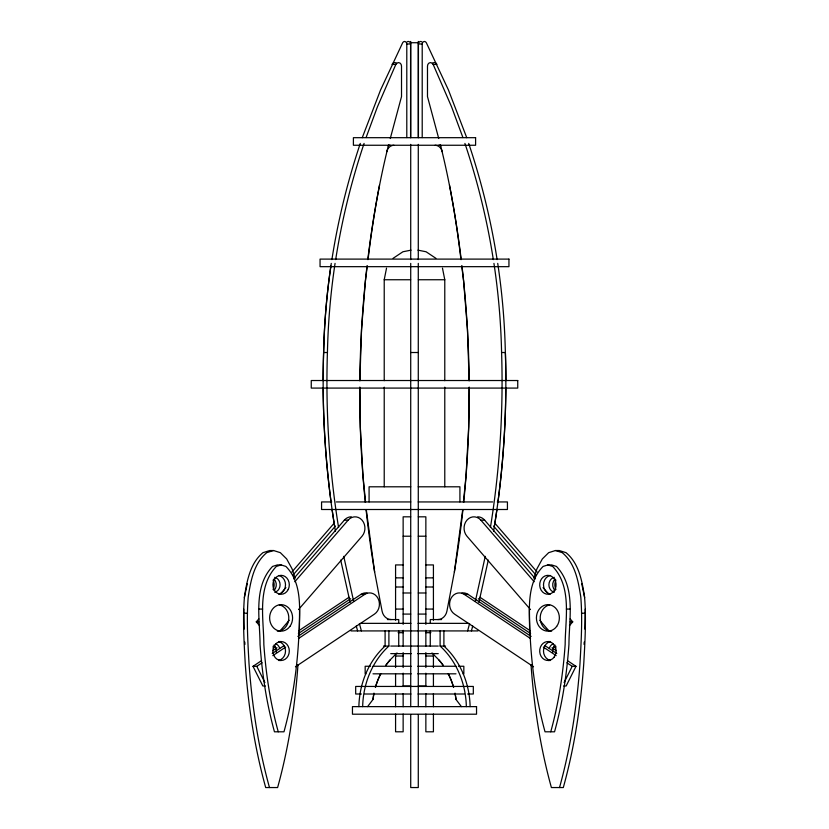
<?xml version="1.0" encoding="UTF-8"?>
<svg xmlns="http://www.w3.org/2000/svg" width="829" height="829" viewBox="0 0 829 829"><rect width="100%" height="100%" fill="white"/><g stroke="black" fill="none" stroke-linecap="round" stroke-linejoin="round"><path stroke-width="1.24" d="M469.079 387.278L468.696 426.997L466.064 475.597L463.421 502.333M299.57 609.066C299.456 650.392 294.979 691.894 283.974 731.8L274.461 731.8C266.555 703.293 262.119 673.904 260.057 644.413C259.933 618.672 253.011 586.963 272.544 566.435L277.332 564.932L281.114 564.932L285.891 566.435C303.569 584.155 299.02 612.362 299.404 635.159M529.596 635.159C529.98 612.362 525.431 584.155 543.109 566.435L547.886 564.932L552.663 566.435C572.197 586.963 565.285 618.672 565.16 644.413C563.098 673.904 558.653 703.293 550.746 731.8M547.886 564.932L551.668 564.932L556.456 566.435C575.989 586.963 569.067 618.672 568.943 644.413C566.881 673.904 562.445 703.293 554.539 731.8L545.026 731.8C534.021 691.894 529.544 650.392 529.43 609.066M533.886 578.331L536.912 568.881L542.342 558.922L548.674 552.663L555.461 550.529L562.249 552.663C575.253 563.399 578.31 581.212 580.787 596.984C582.538 619.108 581.222 641.304 579.989 663.418C577.067 705.303 570.756 747.053 559.523 787.55M585.274 609.066L584.87 629.149M555.461 550.529L559.243 550.529L566.031 552.663C579.036 563.399 582.093 581.212 584.569 596.984C586.331 619.108 585.005 641.304 583.771 663.418C580.849 705.303 574.538 747.053 563.305 787.55L551.389 787.55C540.28 747.457 533.969 706.153 531.026 664.682M297.974 664.682C295.031 706.153 288.72 747.457 277.611 787.55L265.694 787.55C254.462 747.053 248.151 705.303 245.229 663.418C243.995 641.304 242.669 619.108 244.431 596.984C246.907 581.212 249.964 563.399 262.969 552.663L269.757 550.529L273.539 550.529L280.326 552.663L286.658 558.922L292.088 568.881L295.114 578.331M269.477 787.55C258.244 747.053 251.933 705.303 249.011 663.418C247.778 641.304 246.462 619.108 248.213 596.984C250.69 581.212 253.747 563.399 266.751 552.663L273.539 550.529M278.254 731.8C270.347 703.293 265.902 673.904 263.84 644.413C263.715 618.672 256.803 586.963 276.337 566.435L281.114 564.932M584.082 644.413L584.217 642.06M462.675 509.97L454.365 572.01L446.935 611.087A10.798 9.357 -90 0 1 437.795 619.564M367.257 265.933L365.371 281.155L361.527 329.652L359.859 380.863A950.324 823.01 90 0 1 367.029 265.902M368.045 259.591C372.615 220.939 379.102 182.432 388.625 144.671M331.89 259.601C338.035 220.162 347.61 181.261 360.294 143.417M335.683 259.601C341.817 220.162 351.392 181.261 364.086 143.417M490.405 527.451L490.83 524.944A792.607 686.422 -90 0 0 501.586 352.512A604.434 523.462 90 0 0 493.939 263.394M493.545 531.223L494.623 524.944M244.358 597.647L247.301 583.575M485.245 556.332L475.38 601.222M488.302 560.083L478.861 602.465M384.221 380.677L384.221 279.746L386.521 268.161M390.272 138.516L401.516 96.599L401.516 66.082A3.482 3.015 -90 0 0 395.847 64.424L392.065 64.424A3.482 3.015 90 0 1 396.635 63.398M467.608 630.921L469.608 623.512M471.4 630.921L472.727 625.978M362.252 137.687L380.573 89.946L402.676 42.725A2.549 2.207 -90 0 1 406.79 43.989L410.573 43.989L410.573 137.562M366.097 137.531L377.433 106.827L395.847 64.424M564.103 682.526L572.207 666.329L575.989 666.329L566.155 685.997L563.627 685.997M367.599 706.629L373.019 699.438A68.113 58.994 -90 0 1 373.983 693.293A68.113 58.994 90 0 0 373.019 699.438M291.901 571.979L334.253 523.078M293.145 574.911L335.496 526.011M259.55 625.636L256.275 621.854L258.824 618.921M280.844 593.491L285.922 587.626M293.549 578.829L344.356 520.146A11.357 9.834 -90 0 1 351.32 516.819M294.792 581.761L348.149 520.146A11.357 9.834 -90 0 1 362.055 520.146A11.357 9.834 -90 0 1 362.055 536.208L298.533 609.553M279.901 631.066L289.217 620.31M569.45 625.636L572.725 621.854L570.176 618.921M390.117 659.946A68.113 58.994 -90 0 0 385.754 665.49A68.113 58.994 90 0 1 390.117 659.946L397.008 652.941M393.091 258.327L402.915 251.767L411.029 250.151M273.207 647.812L275.352 646.392M298.844 630.724L349.05 597.253M272.72 650.661L277 647.812M298.357 633.574L350.698 598.683M265.373 685.997L262.845 685.997L253.011 666.329L261.56 660.63M272.233 653.511L283.984 645.677M297.87 636.423L360.895 594.414A11.357 9.834 -90 0 1 367.102 592.984M253.011 666.329L256.793 666.329L262.14 662.765M272.824 655.646L285.632 647.107M298.45 638.558L364.677 594.414A11.357 9.834 -90 0 1 378.107 598.569A11.357 9.834 -90 0 1 374.511 614.082L295.466 666.775M410.718 42.725L418.282 42.725M418.427 137.562L418.427 43.989L422.21 43.989A2.549 2.207 -90 0 1 426.324 42.725L448.427 89.946L466.748 137.687M438.728 138.516L427.484 96.599L427.484 66.082A3.482 3.015 90 0 1 433.152 64.424L436.935 64.424A3.482 3.015 -90 0 0 432.365 63.398M384.221 279.746L410.635 279.746M418.365 279.746L444.779 279.746L444.779 380.677M330.906 265.933A604.434 523.462 -90 0 0 323.642 352.512L327.434 352.512A604.434 523.462 -90 0 1 335.061 263.394M410.718 352.512L418.282 352.512M501.566 352.512L505.348 352.512A604.434 523.462 -90 0 0 497.721 263.394M410.78 486.799L369.081 486.799L369.081 501.939M418.22 486.799L459.919 486.799L459.919 501.939M331.735 501.939L321.569 501.939L321.569 509.503L507.431 509.503L507.431 501.939L497.265 501.939M336.346 501.939L410.78 501.939M418.22 501.939L492.654 501.939M410.718 516.819L403.143 516.819L403.143 624.351M418.282 516.819L425.857 516.819L425.857 624.351M344.356 520.146L348.149 520.146M530.467 609.553L466.945 536.208A11.357 9.834 -90 0 1 466.945 520.146A11.357 9.834 -90 0 1 480.851 520.146L484.644 520.146L535.451 578.829M403.143 536.208L410.718 536.208M418.282 536.208L425.857 536.208M403.143 564.932L395.578 564.932L395.578 620.206M425.857 564.932L433.422 564.932L433.422 620.206M395.578 577.865L403.143 577.865M425.857 577.865L433.422 577.865M395.578 587.005L403.143 587.005M425.857 587.005L433.422 587.005M403.143 592.984L410.718 592.984M418.282 592.984L425.857 592.984M360.895 594.414L364.677 594.414M533.534 666.775L454.489 614.082A11.357 9.834 -90 0 1 450.893 598.569A11.357 9.834 -90 0 1 464.323 594.414L468.105 594.414L531.13 636.423M258.866 609.066L262.648 609.066M395.578 609.066L403.143 609.066M425.857 609.066L433.422 609.066M566.352 609.066L570.134 609.066M243.529 613.211L247.322 613.211M581.678 613.211L585.471 613.211M403.143 614.082L410.718 614.082M418.282 614.082L425.857 614.082M387.412 619.564L398.728 619.564L398.728 623.367M441.588 619.564L430.272 619.564L430.272 623.367M256.275 621.854L258.803 621.854M570.197 621.854L572.725 621.854M360.77 623.356L410.956 623.356M418.044 623.356L468.23 623.356M350.988 630.921L478.012 630.921M398.096 632.682L403.143 632.682M425.857 632.682L430.904 632.682M278.585 641.553L281.114 641.553M547.886 641.553L550.415 641.553M383.485 646.06L388.894 646.06L388.894 630.921M390.739 646.06L438.261 646.06M440.106 630.921L440.106 646.06L445.515 646.06M390.739 653.635L411.267 653.635M417.733 653.635L438.261 653.635M395.578 656.029L403.143 656.029M425.857 656.029L433.422 656.029M278.585 660.485L281.114 660.485A9.461 8.197 90 0 0 288.212 646.288A9.461 8.197 90 0 0 274.016 646.288A9.461 8.197 90 0 0 281.114 660.485M547.886 660.485L550.415 660.485M370.563 666.257L365.164 666.257L365.164 673.822L365.91 673.822M373.009 666.257L411.205 666.257M417.795 666.257L455.991 666.257M458.437 666.257L463.836 666.257L463.836 673.822L463.09 673.822M373.009 673.822L411.205 673.822M417.795 673.822L455.991 673.822M403.143 685.997L410.718 685.997M418.282 685.997L425.857 685.997M361.392 694.008L355.682 694.008L355.682 686.443L473.318 686.443L473.318 694.008L467.608 694.008M364.739 694.008L410.966 694.008M418.034 694.008L464.261 694.008M417.971 250.151L426.085 251.767L435.909 258.327M479.95 597.253L530.156 630.724M553.648 646.392L555.793 647.812M478.302 598.683L530.643 633.574M552 647.812L556.28 650.661M545.016 645.677L556.767 653.511M567.44 660.63L575.989 666.329M464.323 594.414L530.55 638.558M543.368 647.107L556.176 655.646M566.86 662.765L572.207 666.329M431.992 652.941L438.883 659.946A68.113 58.994 -90 0 1 443.246 665.49A68.113 58.994 90 0 0 438.883 659.946M494.747 523.078L537.099 571.979M493.504 526.011L535.855 574.911M543.078 587.626L548.156 593.491M480.851 520.146L534.208 581.761M539.783 620.31L549.099 631.066M455.981 699.438A68.113 58.994 -90 0 0 455.017 693.293A68.113 58.994 90 0 1 455.981 699.438L461.401 706.629M256.793 666.329L264.897 682.526M433.152 64.424L451.567 106.827L462.903 137.531M468.706 143.417C481.39 181.261 490.965 220.162 497.11 259.601M464.914 143.417C477.608 181.261 487.183 220.162 493.317 259.601M581.699 583.575L584.642 597.647M440.375 144.671C449.898 182.432 456.385 220.939 460.955 259.591M359.392 623.512L361.392 630.921M356.273 625.978L357.6 630.921M353.62 601.222L343.755 556.332M350.139 602.465L340.698 560.083M442.479 268.161L444.779 279.746M366.325 509.97L374.635 572.01L382.065 611.087A10.798 9.357 -90 0 0 391.205 619.564M338.595 527.451L338.17 524.944A792.607 686.422 -90 0 1 327.414 352.512M334.377 524.944L335.455 531.223M461.743 265.933L463.629 281.155L467.473 329.652L469.141 380.863A950.324 823.01 90 0 0 461.971 265.902M365.579 502.333L362.936 475.597L360.304 426.997L359.921 387.278M244.783 642.06L244.918 644.413M244.13 629.149L243.726 609.066M444.779 387.153L444.779 486.799M443.898 630.921L443.898 646.06A79.491 68.838 -90 0 1 470.116 706.629M433.422 653.449L433.422 667.521M433.422 673.811L433.422 686.257M433.422 693.583L433.422 706.743M433.422 714.049L433.422 731.8L425.857 731.8L425.857 714.049M430.272 630.921L430.272 646.133M425.857 630.33L425.857 646.185M425.857 652.61L425.857 667.521M425.857 673.158L425.857 686.257M425.857 693.583L425.857 706.743M422.21 43.989L422.21 137.562M418.282 41.45L418.282 137.687M418.282 144.381L418.282 259.601M418.282 263.394L418.282 706.629M418.282 714.753L418.282 787.55L410.718 787.55L410.718 714.753M410.718 41.45L410.718 137.687M410.718 144.381L410.718 259.601M410.718 263.394L410.718 706.629M406.79 43.989L406.79 137.562M403.143 630.33L403.143 646.185M403.143 652.61L403.143 667.521M403.143 673.158L403.143 686.257M403.143 693.583L403.143 706.743M403.143 714.049L403.143 731.8L395.578 731.8L395.578 714.049M398.728 630.921L398.728 646.133M395.578 653.449L395.578 667.521M395.578 673.811L395.578 686.257M395.578 693.583L395.578 706.743M385.102 630.921L385.102 646.06A79.491 68.838 -90 0 0 358.884 706.629M384.221 387.153L384.221 486.799M461.898 592.984A11.357 9.834 -90 0 1 468.105 594.414M477.68 516.819A11.357 9.834 -90 0 1 484.644 520.146M505.845 380.47A792.607 686.422 90 0 0 505.379 352.512A792.607 686.422 -90 0 1 494.602 524.933A792.607 686.422 90 0 0 496.872 509.814M505.835 388.096A792.607 686.422 90 0 1 497.908 502.239M438.862 145.251A8.559 7.42 -90 0 1 441.277 145.717M435.08 145.251A8.559 7.42 -90 0 1 442.271 151.738M418.427 43.989A2.549 2.207 -90 0 1 421.899 41.906M386.728 151.738A8.559 7.42 -90 0 1 393.92 145.251M332.128 509.814A792.607 686.422 90 0 0 334.398 524.933A792.607 686.422 -90 0 1 323.621 352.512A792.607 686.422 90 0 0 323.155 380.47M331.092 502.239A792.607 686.422 90 0 1 323.165 388.096M387.723 145.717A8.559 7.42 -90 0 1 390.138 145.251M407.101 41.906A2.549 2.207 -90 0 1 410.573 43.989M275.777 643.77A7.565 6.549 -90 0 1 279.694 648.288M274.679 577.347A7.565 6.549 -90 0 1 280.088 584.797A7.565 6.549 -90 0 1 274.679 592.248M273.964 579.005A7.565 6.549 -90 0 1 273.964 590.59M273.964 645.086A7.565 6.549 -90 0 1 276.202 652.195M273.073 646.288A9.461 8.197 90 0 1 273.674 647.781M273.073 580.072A9.461 8.197 -90 0 1 273.073 589.533M323.642 352.512A604.434 523.462 90 0 1 331.279 263.394M374.635 572.01A950.324 823.01 90 0 1 366.107 510.001M365.309 502.364A950.324 823.01 90 0 1 359.755 387.267M367.786 259.55A950.324 823.01 90 0 1 379.485 185.178M362.667 706.629A79.491 68.838 -90 0 1 388.894 646.06M278.751 575.481A9.461 8.197 -90 0 1 285.518 584.797A9.461 8.197 -90 0 1 278.751 594.113M278.751 641.698A9.461 8.197 -90 0 1 285.518 651.024A9.461 8.197 -90 0 1 278.751 660.34M279.321 604.859A13.243 11.471 -90 0 1 288.761 619.066A13.243 11.471 -90 0 1 277.332 631.159M552.798 652.195A7.565 6.549 -90 0 1 555.036 645.086M555.036 590.59A7.565 6.549 -90 0 1 555.036 579.005M554.321 592.248A7.565 6.549 -90 0 1 548.912 584.797A7.565 6.549 -90 0 1 554.321 577.347M549.306 648.288A7.565 6.549 -90 0 1 553.223 643.77M550.249 660.34A9.461 8.197 -90 0 1 543.482 651.024A9.461 8.197 -90 0 1 550.249 641.698M550.249 594.113A9.461 8.197 -90 0 1 543.482 584.797A9.461 8.197 -90 0 1 550.249 575.481M551.668 631.159A13.243 11.471 -90 0 1 540.239 619.066A13.243 11.471 -90 0 1 549.679 604.859M449.515 185.178A950.324 823.01 90 0 1 461.214 259.55M469.245 387.267A950.324 823.01 90 0 1 463.691 502.364M462.893 510.001A950.324 823.01 90 0 1 454.365 572.01M440.106 646.06A79.491 68.838 -90 0 1 466.333 706.629M555.927 589.533A9.461 8.197 -90 0 1 555.927 580.072M555.326 647.781A9.461 8.197 -90 0 1 555.927 646.288M475.597 137.687L353.403 137.687L353.403 145.251L475.597 145.251L475.597 137.687M508.944 259.104L320.056 259.104L320.056 266.669L508.944 266.669L508.944 259.104M517.742 380.521L311.258 380.521L311.258 388.086L517.742 388.086L517.742 380.521M476.54 706.629L352.46 706.629L352.46 714.204L476.54 714.204L476.54 706.629M453.567 687.272A68.113 58.994 -90 0 0 448.199 673.666A68.113 58.994 90 0 1 453.567 687.272M380.801 673.666A68.113 58.994 90 0 0 375.433 687.272A68.113 58.994 -90 0 1 380.801 673.666M288.212 589.533A9.461 8.197 -90 0 0 281.114 575.336A9.461 8.197 -90 0 0 274.016 589.533A9.461 8.197 -90 0 0 288.212 589.533M289.901 626.423A13.243 11.471 -90 0 0 283.103 604.859A13.243 11.471 -90 0 0 270.327 622.444A13.243 11.471 -90 0 0 289.901 626.423M556.673 626.423A13.243 11.471 -90 0 0 549.876 604.859A13.243 11.471 -90 0 0 537.109 622.444A13.243 11.471 -90 0 0 556.673 626.423M554.166 657.107A9.461 8.197 -90 0 0 549.306 641.698A9.461 8.197 -90 0 0 540.187 654.257A9.461 8.197 -90 0 0 554.166 657.107M554.166 590.88A9.461 8.197 -90 0 0 549.306 575.481A9.461 8.197 -90 0 0 540.187 588.03A9.461 8.197 -90 0 0 554.166 590.88"/></g></svg>
